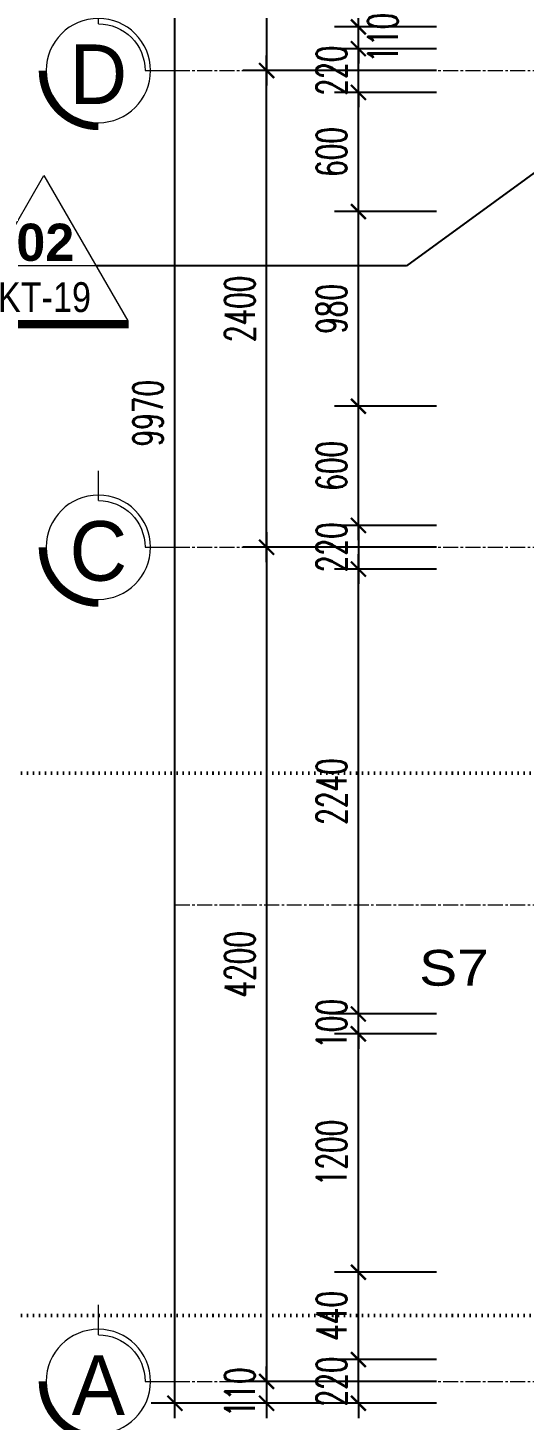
# Model space of a CAD drawing. Header units: millimetres. Extents: x -229618 to 2906, y -178063 to 96806.
# Drawn here: x -211962 to -209466, y -58693 to -51683 of the extents above; entities that cross this region are included whole.
import ezdxf
from ezdxf.enums import TextEntityAlignment as Align

# ---------------------------------------------------------------- set-up
doc = ezdxf.new("R2010")
doc.units = ezdxf.units.MM
doc.header["$LTSCALE"] = 200
doc.header["$MEASUREMENT"] = 0
doc.set_wipeout_variables(frame=1)
doc.header["$PDMODE"] = 3
doc.header["$PDSIZE"] = 50
for name, pattern in [('ACAD_ISO07W100', [3, 0, -3]), ('CENTER2', [1.125, 0.75, -0.125, 0.125, -0.125]), ('HIDDEN2', [0.1875, 0.125, -0.0625])]:
    doc.linetypes.add(name, pattern=pattern)
doc.layers.get('0').update_dxf_attribs({"color": 95, "linetype": 'CONTINUOUS'})
doc.layers.get('DEFPOINTS').update_dxf_attribs({"linetype": 'CONTINUOUS'})
for name, color, linetype in [('CUA', 145, 'CONTINUOUS'), ('DIM', 251, 'CONTINUOUS'), ('MANH', 9, 'CONTINUOUS'), ('TEXT', 33, 'CONTINUOUS'), ('thong ke cua', 7, 'CONTINUOUS')]:
    doc.layers.add(name, color=color, linetype=linetype)
for name, color, linetype, lineweight in [('KH cat', 2, 'HIDDEN2', 50), ('thay', 7, 'CONTINUOUS', 18), ('tim', 18, 'CENTER2', 9)]:
    doc.layers.add(name, color=color, linetype=linetype, lineweight=lineweight)
doc.styles.add('Aria H B iso', font='Vharialb_0.ttf')
doc.styles.add('Aria H iso', font='Vharial_0.ttf')
doc.styles.add('Arial N   H iso', font='Vharialn_0.ttf')
doc.styles.add('dam', font='Vhavanb_0.ttf', dxfattribs={"width": 0.9, "height": 450})
doc.styles.add('Scale', font='vnsimli.shx', dxfattribs={"width": 0.65, "bigfont": 'bigfont.shx'})
doc.styles.add('T3', font='Vhavan_0.ttf', dxfattribs={"width": 0.8})
doc.dimstyles.new('Scale', dxfattribs={"dimscale": 75, "dimtxt": 2, "dimasz": 1, "dimexe": 1.6, "dimexo": 0, "dimgap": 0.8, "dimtad": 1, "dimdec": 0, "dimzin": 0, "dimdsep": 46, "dimtxsty": 'Scale', "dimblk": 'ARCHTICK', "dimcen": 0.1, "dimdle": 1, "dimclrd": 256, "dimclre": 256, "dimclrt": 3, "dimadec": 0, "dimazin": 0, "dimtfac": 1, "dimtdec": 0, "dimtix": 1, "dimtmove": 2, "dimatfit": 3, "dimldrblk": 'ARCHTICK', "dimfxl": 0, "dimtolj": 1, "dimtzin": 0, "dimarcsym": 0})

# ---------------------------------------------------------------- blocks, each defined once
blk = doc.blocks.new('_ArchTick')
at = {"color": 0, "linetype": 'ByBlock', "const_width": 0.15}
blk.add_lwpolyline([(-0.5, -0.5), (0.5, 0.5)], dxfattribs=at)
blk = doc.blocks.new('*D1752')
at = {"layer": 'DEFPOINTS', "color": 0, "linetype": 'Continuous'}
for p in [(-209907.3, -54298.2), (-210761.2, -58498.2), (-209907.3, -58498.2)]:
    blk.add_point(p, dxfattribs=at)
at = {"layer": 'DIM', "linetype": 'Continuous', "lineweight": -2}
for p, q in [((-210761.2, -54223.2), (-210761.2, -58573.2)), ((-209907.3, -54298.2), (-210881.2, -54298.2)), ((-209907.3, -58498.2), (-210881.2, -58498.2))]:
    blk.add_line(p, q, dxfattribs=at)
at = {"layer": 'DIM', "linetype": 'Continuous', "lineweight": -2, "xscale": 75, "yscale": 75, "zscale": 75}
for p, rotation in [((-210761.2, -54298.2), 90), ((-210761.2, -58498.2), 270)]:
    blk.add_blockref('_ArchTick', p, dxfattribs=dict(at, rotation=rotation))
at = {"layer": 'DIM', "color": 3, "linetype": 'Continuous', "insert": (-210896.2, -56398.2), "char_height": 150, "attachment_point": 5, "rotation": 90, "style": 'Scale'}
blk.add_mtext('\\A1;4200', dxfattribs=at)
blk = doc.blocks.new('*D1753')
at = {"layer": 'DEFPOINTS', "color": 0, "linetype": 'Continuous'}
for p in [(-209907.3, -58498.2), (-210761.2, -58608.2), (-209907.3, -58608.2)]:
    blk.add_point(p, dxfattribs=at)
at = {"layer": 'DIM', "linetype": 'Continuous', "lineweight": -2}
for p, q in [((-210761.2, -58498.2), (-210761.2, -58423.2)), ((-209907.3, -58498.2), (-210881.2, -58498.2)), ((-210761.2, -58498.2), (-210761.2, -58608.2)), ((-209907.3, -58608.2), (-210881.2, -58608.2)), ((-210761.2, -58608.2), (-210761.2, -58683.2))]:
    blk.add_line(p, q, dxfattribs=at)
at = {"layer": 'DIM', "linetype": 'Continuous', "lineweight": -2, "xscale": 75, "yscale": 75, "zscale": 75}
for p, rotation in [((-210761.2, -58498.2), 270), ((-210761.2, -58608.2), 90)]:
    blk.add_blockref('_ArchTick', p, dxfattribs=dict(at, rotation=rotation))
at = {"layer": 'DIM', "color": 3, "linetype": 'Continuous', "insert": (-210896.2, -58553.2), "char_height": 150, "attachment_point": 5, "rotation": 90, "style": 'Scale'}
blk.add_mtext('\\A1;110', dxfattribs=at)
blk = doc.blocks.new('*D1754')
at = {"layer": 'DEFPOINTS', "color": 0, "linetype": 'Continuous'}
for p in [(-210761.2, -51898.2), (-209907.3, -51898.2), (-209907.3, -54298.2)]:
    blk.add_point(p, dxfattribs=at)
at = {"layer": 'DIM', "linetype": 'Continuous', "lineweight": -2}
for p, q in [((-210761.2, -54373.2), (-210761.2, -51823.2)), ((-209907.3, -51898.2), (-210881.2, -51898.2)), ((-209907.3, -54298.2), (-210881.2, -54298.2))]:
    blk.add_line(p, q, dxfattribs=at)
at = {"layer": 'DIM', "linetype": 'Continuous', "lineweight": -2, "xscale": 75, "yscale": 75, "zscale": 75}
for p, rotation in [((-210761.2, -51898.2), 90), ((-210761.2, -54298.2), 270)]:
    blk.add_blockref('_ArchTick', p, dxfattribs=dict(at, rotation=rotation))
at = {"layer": 'DIM', "color": 3, "linetype": 'Continuous', "insert": (-210896.2, -53098.2), "char_height": 150, "attachment_point": 5, "rotation": 90, "style": 'Scale'}
blk.add_mtext('\\A1;2400', dxfattribs=at)
blk = doc.blocks.new('*D1758')
at = {"layer": 'DEFPOINTS', "color": 0, "linetype": 'Continuous'}
for p in [(-211222.8, -48638.2), (-209907.3, -48638.2), (-209907.3, -58608.2)]:
    blk.add_point(p, dxfattribs=at)
at = {"layer": 'DIM', "linetype": 'Continuous', "lineweight": -2}
for p, q in [((-211222.8, -58683.2), (-211222.8, -48563.2)), ((-209907.3, -48638.2), (-211342.8, -48638.2)), ((-209907.3, -58608.2), (-211342.8, -58608.2))]:
    blk.add_line(p, q, dxfattribs=at)
at = {"layer": 'DIM', "linetype": 'Continuous', "lineweight": -2, "xscale": 75, "yscale": 75, "zscale": 75}
for p, rotation in [((-211222.8, -48638.2), 90), ((-211222.8, -58608.2), 270)]:
    blk.add_blockref('_ArchTick', p, dxfattribs=dict(at, rotation=rotation))
at = {"layer": 'DIM', "color": 3, "linetype": 'Continuous', "insert": (-211357.8, -53623.2), "char_height": 150, "attachment_point": 5, "rotation": 90, "style": 'Scale'}
blk.add_mtext('\\A1;9970', dxfattribs=at)
blk = doc.blocks.new('tr')
at = {"layer": 'thay', "ltscale": 600}
for p, q in [((0, -200), (0, 0)), ((313.2, -513.2), (513.2, -513.2))]:
    blk.add_line(p, q, dxfattribs=at)
at = {"layer": 'thay', "ltscale": 600, "const_width": 50}
blk.add_lwpolyline([(-375, -513.2, 0.414214), (0, -888.2, 0.414214)], format="xyb", dxfattribs=at)
at = {"layer": 'thay', "ltscale": 600}
blk.add_circle((0, -513.2), 350, dxfattribs=at)
blk.add_arc((0, -513.2), 313.2, 0, 90, dxfattribs=at)
at = {"layer": 'TEXT', "linetype": 'Continuous', "style": 'Aria H iso'}
blk.add_attdef('A', text='', height=350, dxfattribs=at).set_placement((0, -670.6), align=Align.CENTER)
blk = doc.blocks.new('*D1828')
at = {"layer": 'DEFPOINTS', "color": 0, "linetype": 'Continuous'}
for p in [(-210299.6, -58388.2), (-209907.3, -58388.2), (-209907.3, -58608.2)]:
    blk.add_point(p, dxfattribs=at)
at = {"layer": 'DIM', "linetype": 'Continuous', "lineweight": -2}
for p, q in [((-210299.6, -58388.2), (-210299.6, -58313.2)), ((-209907.3, -58388.2), (-210419.6, -58388.2)), ((-210299.6, -58608.2), (-210299.6, -58388.2)), ((-209907.3, -58608.2), (-210419.6, -58608.2)), ((-210299.6, -58608.2), (-210299.6, -58683.2))]:
    blk.add_line(p, q, dxfattribs=at)
at = {"layer": 'DIM', "linetype": 'Continuous', "lineweight": -2, "xscale": 75, "yscale": 75, "zscale": 75}
for p, rotation in [((-210299.6, -58388.2), 270), ((-210299.6, -58608.2), 90)]:
    blk.add_blockref('_ArchTick', p, dxfattribs=dict(at, rotation=rotation))
at = {"layer": 'DIM', "color": 3, "linetype": 'Continuous', "insert": (-210434.6, -58498.2), "char_height": 150, "attachment_point": 5, "rotation": 90, "style": 'Scale'}
blk.add_mtext('\\A1;220', dxfattribs=at)
blk = doc.blocks.new('*D1829')
at = {"layer": 'DEFPOINTS', "color": 0, "linetype": 'Continuous'}
for p in [(-210299.6, -57948.2), (-209907.3, -57948.2), (-209907.3, -58388.2)]:
    blk.add_point(p, dxfattribs=at)
at = {"layer": 'DIM', "linetype": 'Continuous', "lineweight": -2}
for p, q in [((-210299.6, -58463.2), (-210299.6, -57873.2)), ((-209907.3, -57948.2), (-210419.6, -57948.2)), ((-209907.3, -58388.2), (-210419.6, -58388.2))]:
    blk.add_line(p, q, dxfattribs=at)
at = {"layer": 'DIM', "linetype": 'Continuous', "lineweight": -2, "xscale": 75, "yscale": 75, "zscale": 75}
for p, rotation in [((-210299.6, -57948.2), 90), ((-210299.6, -58388.2), 270)]:
    blk.add_blockref('_ArchTick', p, dxfattribs=dict(at, rotation=rotation))
at = {"layer": 'DIM', "color": 3, "linetype": 'Continuous', "insert": (-210434.6, -58168.2), "char_height": 150, "attachment_point": 5, "rotation": 90, "style": 'Scale'}
blk.add_mtext('\\A1;440', dxfattribs=at)
blk = doc.blocks.new('*D1830')
at = {"layer": 'DEFPOINTS', "color": 0, "linetype": 'Continuous'}
for p in [(-210299.6, -56748.2), (-209907.3, -56748.2), (-209907.3, -57948.2)]:
    blk.add_point(p, dxfattribs=at)
at = {"layer": 'DIM', "linetype": 'Continuous', "lineweight": -2}
for p, q in [((-210299.6, -58023.2), (-210299.6, -56673.2)), ((-209907.3, -56748.2), (-210419.6, -56748.2)), ((-209907.3, -57948.2), (-210419.6, -57948.2))]:
    blk.add_line(p, q, dxfattribs=at)
at = {"layer": 'DIM', "linetype": 'Continuous', "lineweight": -2, "xscale": 75, "yscale": 75, "zscale": 75}
for p, rotation in [((-210299.6, -56748.2), 90), ((-210299.6, -57948.2), 270)]:
    blk.add_blockref('_ArchTick', p, dxfattribs=dict(at, rotation=rotation))
at = {"layer": 'DIM', "color": 3, "linetype": 'Continuous', "insert": (-210434.6, -57348.2), "char_height": 150, "attachment_point": 5, "rotation": 90, "style": 'Scale'}
blk.add_mtext('\\A1;1200', dxfattribs=at)
blk = doc.blocks.new('*D1831')
at = {"layer": 'DEFPOINTS', "color": 0, "linetype": 'Continuous'}
for p in [(-210299.6, -56648.2), (-210144.5, -56648.2), (-210144.5, -56748.2)]:
    blk.add_point(p, dxfattribs=at)
at = {"layer": 'DIM', "linetype": 'Continuous', "lineweight": -2}
for p, q in [((-210299.6, -56648.2), (-210299.6, -56573.2)), ((-210144.5, -56648.2), (-210419.6, -56648.2)), ((-210299.6, -56748.2), (-210299.6, -56648.2)), ((-210144.5, -56748.2), (-210419.6, -56748.2)), ((-210299.6, -56748.2), (-210299.6, -56823.2))]:
    blk.add_line(p, q, dxfattribs=at)
at = {"layer": 'DIM', "linetype": 'Continuous', "lineweight": -2, "xscale": 75, "yscale": 75, "zscale": 75}
for p, rotation in [((-210299.6, -56648.2), 270), ((-210299.6, -56748.2), 90)]:
    blk.add_blockref('_ArchTick', p, dxfattribs=dict(at, rotation=rotation))
at = {"layer": 'DIM', "color": 3, "linetype": 'Continuous', "insert": (-210434.6, -56698.2), "char_height": 150, "attachment_point": 5, "rotation": 90, "style": 'Scale'}
blk.add_mtext('\\A1;100', dxfattribs=at)
blk = doc.blocks.new('*D1832')
at = {"layer": 'DEFPOINTS', "color": 0, "linetype": 'Continuous'}
for p in [(-210299.6, -54408.2), (-209907.3, -54408.2), (-209907.3, -56648.2)]:
    blk.add_point(p, dxfattribs=at)
at = {"layer": 'DIM', "linetype": 'Continuous', "lineweight": -2}
for p, q in [((-210299.6, -56723.2), (-210299.6, -54333.2)), ((-209907.3, -54408.2), (-210419.6, -54408.2)), ((-209907.3, -56648.2), (-210419.6, -56648.2))]:
    blk.add_line(p, q, dxfattribs=at)
at = {"layer": 'DIM', "linetype": 'Continuous', "lineweight": -2, "xscale": 75, "yscale": 75, "zscale": 75}
for p, rotation in [((-210299.6, -54408.2), 90), ((-210299.6, -56648.2), 270)]:
    blk.add_blockref('_ArchTick', p, dxfattribs=dict(at, rotation=rotation))
at = {"layer": 'DIM', "color": 3, "linetype": 'Continuous', "insert": (-210434.6, -55528.2), "char_height": 150, "attachment_point": 5, "rotation": 90, "style": 'Scale'}
blk.add_mtext('\\A1;2240', dxfattribs=at)
blk = doc.blocks.new('*D1833')
at = {"layer": 'DEFPOINTS', "color": 0, "linetype": 'Continuous'}
for p in [(-210299.6, -48858.2), (-209907.3, -48858.2), (-209907.3, -51678.2)]:
    blk.add_point(p, dxfattribs=at)
at = {"layer": 'DIM', "linetype": 'Continuous', "lineweight": -2}
for p, q in [((-210299.6, -51753.2), (-210299.6, -48783.2)), ((-209907.3, -48858.2), (-210419.6, -48858.2)), ((-209907.3, -51678.2), (-210419.6, -51678.2))]:
    blk.add_line(p, q, dxfattribs=at)
at = {"layer": 'DIM', "linetype": 'Continuous', "lineweight": -2, "xscale": 75, "yscale": 75, "zscale": 75}
for p, rotation in [((-210299.6, -48858.2), 90), ((-210299.6, -51678.2), 270)]:
    blk.add_blockref('_ArchTick', p, dxfattribs=dict(at, rotation=rotation))
at = {"layer": 'DIM', "color": 3, "linetype": 'Continuous', "insert": (-210434.6, -50268.2), "char_height": 150, "attachment_point": 5, "rotation": 90, "style": 'Scale'}
blk.add_mtext('\\A1;2820', dxfattribs=at)
blk = doc.blocks.new('*D1900')
at = {"layer": 'DEFPOINTS', "color": 0, "linetype": 'Continuous'}
for p in [(-210299.6, -53588.2), (-209907.3, -53588.2), (-209907.3, -54188.2)]:
    blk.add_point(p, dxfattribs=at)
at = {"layer": 'DIM', "linetype": 'Continuous', "lineweight": -2}
for p, q in [((-210299.6, -54263.2), (-210299.6, -53513.2)), ((-209907.3, -53588.2), (-210419.6, -53588.2)), ((-209907.3, -54188.2), (-210419.6, -54188.2))]:
    blk.add_line(p, q, dxfattribs=at)
at = {"layer": 'DIM', "linetype": 'Continuous', "lineweight": -2, "xscale": 75, "yscale": 75, "zscale": 75}
for p, rotation in [((-210299.6, -53588.2), 90), ((-210299.6, -54188.2), 270)]:
    blk.add_blockref('_ArchTick', p, dxfattribs=dict(at, rotation=rotation))
at = {"layer": 'DIM', "color": 3, "linetype": 'Continuous', "insert": (-210434.6, -53888.2), "char_height": 150, "attachment_point": 5, "rotation": 90, "style": 'Scale'}
blk.add_mtext('\\A1;600', dxfattribs=at)
blk = doc.blocks.new('*D1901')
at = {"layer": 'DEFPOINTS', "color": 0, "linetype": 'Continuous'}
for p in [(-210299.6, -52608.2), (-209907.3, -52608.2), (-209907.3, -53588.2)]:
    blk.add_point(p, dxfattribs=at)
at = {"layer": 'DIM', "linetype": 'Continuous', "lineweight": -2}
for p, q in [((-210299.6, -53663.2), (-210299.6, -52533.2)), ((-209907.3, -52608.2), (-210419.6, -52608.2)), ((-209907.3, -53588.2), (-210419.6, -53588.2))]:
    blk.add_line(p, q, dxfattribs=at)
at = {"layer": 'DIM', "linetype": 'Continuous', "lineweight": -2, "xscale": 75, "yscale": 75, "zscale": 75}
for p, rotation in [((-210299.6, -52608.2), 90), ((-210299.6, -53588.2), 270)]:
    blk.add_blockref('_ArchTick', p, dxfattribs=dict(at, rotation=rotation))
at = {"layer": 'DIM', "color": 3, "linetype": 'Continuous', "insert": (-210434.6, -53098.2), "char_height": 150, "attachment_point": 5, "rotation": 90, "style": 'Scale'}
blk.add_mtext('\\A1;980', dxfattribs=at)
blk = doc.blocks.new('*D1902')
at = {"layer": 'DEFPOINTS', "color": 0, "linetype": 'Continuous'}
for p in [(-210299.6, -52008.2), (-209907.3, -52008.2), (-209907.3, -52608.2)]:
    blk.add_point(p, dxfattribs=at)
at = {"layer": 'DIM', "linetype": 'Continuous', "lineweight": -2}
for p, q in [((-210299.6, -52683.2), (-210299.6, -51933.2)), ((-209907.3, -52008.2), (-210419.6, -52008.2)), ((-209907.3, -52608.2), (-210419.6, -52608.2))]:
    blk.add_line(p, q, dxfattribs=at)
at = {"layer": 'DIM', "linetype": 'Continuous', "lineweight": -2, "xscale": 75, "yscale": 75, "zscale": 75}
for p, rotation in [((-210299.6, -52008.2), 90), ((-210299.6, -52608.2), 270)]:
    blk.add_blockref('_ArchTick', p, dxfattribs=dict(at, rotation=rotation))
at = {"layer": 'DIM', "color": 3, "linetype": 'Continuous', "insert": (-210434.6, -52308.2), "char_height": 150, "attachment_point": 5, "rotation": 90, "style": 'Scale'}
blk.add_mtext('\\A1;600', dxfattribs=at)
blk = doc.blocks.new('*D1906')
at = {"layer": 'DEFPOINTS', "color": 0, "linetype": 'Continuous'}
for p in [(-210299.6, -51788.2), (-209907.3, -51788.2), (-209907.3, -52008.2)]:
    blk.add_point(p, dxfattribs=at)
at = {"layer": 'DIM', "linetype": 'Continuous', "lineweight": -2}
for p, q in [((-210299.6, -51788.2), (-210299.6, -51713.2)), ((-209907.3, -51788.2), (-210419.6, -51788.2)), ((-210299.6, -52008.2), (-210299.6, -51788.2)), ((-209907.3, -52008.2), (-210419.6, -52008.2)), ((-210299.6, -52008.2), (-210299.6, -52083.2))]:
    blk.add_line(p, q, dxfattribs=at)
at = {"layer": 'DIM', "linetype": 'Continuous', "lineweight": -2, "xscale": 75, "yscale": 75, "zscale": 75}
for p, rotation in [((-210299.6, -51788.2), 270), ((-210299.6, -52008.2), 90)]:
    blk.add_blockref('_ArchTick', p, dxfattribs=dict(at, rotation=rotation))
at = {"layer": 'DIM', "color": 3, "linetype": 'Continuous', "insert": (-210434.6, -51898.2), "char_height": 150, "attachment_point": 5, "rotation": 90, "style": 'Scale'}
blk.add_mtext('\\A1;220', dxfattribs=at)
blk = doc.blocks.new('*D1908')
at = {"layer": 'DEFPOINTS', "color": 0, "linetype": 'Continuous'}
for p in [(-209907.3, -54188.2), (-210299.6, -54408.2), (-209907.3, -54408.2)]:
    blk.add_point(p, dxfattribs=at)
at = {"layer": 'DIM', "linetype": 'Continuous', "lineweight": -2}
for p, q in [((-210299.6, -54188.2), (-210299.6, -54113.2)), ((-209907.3, -54188.2), (-210419.6, -54188.2)), ((-210299.6, -54188.2), (-210299.6, -54408.2)), ((-209907.3, -54408.2), (-210419.6, -54408.2)), ((-210299.6, -54408.2), (-210299.6, -54483.2))]:
    blk.add_line(p, q, dxfattribs=at)
at = {"layer": 'DIM', "linetype": 'Continuous', "lineweight": -2, "xscale": 75, "yscale": 75, "zscale": 75}
for p, rotation in [((-210299.6, -54188.2), 270), ((-210299.6, -54408.2), 90)]:
    blk.add_blockref('_ArchTick', p, dxfattribs=dict(at, rotation=rotation))
at = {"layer": 'DIM', "color": 3, "linetype": 'Continuous', "insert": (-210434.6, -54298.2), "char_height": 150, "attachment_point": 5, "rotation": 90, "style": 'Scale'}
blk.add_mtext('\\A1;220', dxfattribs=at)
blk = doc.blocks.new('*D2067')
at = {"layer": 'DEFPOINTS', "color": 0, "linetype": 'Continuous'}
for p in [(-209907.3, -50698.2), (-210761.2, -51898.2), (-209907.3, -51898.2)]:
    blk.add_point(p, dxfattribs=at)
at = {"layer": 'DIM', "linetype": 'Continuous', "lineweight": -2}
for p, q in [((-210761.2, -50623.2), (-210761.2, -51973.2)), ((-209907.3, -50698.2), (-210881.2, -50698.2)), ((-209907.3, -51898.2), (-210881.2, -51898.2))]:
    blk.add_line(p, q, dxfattribs=at)
at = {"layer": 'DIM', "linetype": 'Continuous', "lineweight": -2, "xscale": 75, "yscale": 75, "zscale": 75}
for p, rotation in [((-210761.2, -50698.2), 90), ((-210761.2, -51898.2), 270)]:
    blk.add_blockref('_ArchTick', p, dxfattribs=dict(at, rotation=rotation))
at = {"layer": 'DIM', "color": 3, "linetype": 'Continuous', "insert": (-210896.2, -51298.2), "char_height": 150, "attachment_point": 5, "rotation": 90, "style": 'Scale'}
blk.add_mtext('\\A1;1200', dxfattribs=at)
blk = doc.blocks.new('kh cua')
at = {"ltscale": 600}
blk.add_wipeout([(0, 210.4), (-65, 200.1), (-123.6, 170.2), (-170.2, 123.6), (-200.1, 65), (-210.4, 0), (-200.1, -65), (-170.2, -123.6), (-123.6, -170.2), (-65, -200.1), (0, -210.4), (65, -200.1), (123.6, -170.2), (170.2, -123.6), (200.1, -65), (210.4, 0), (200.1, 65), (170.2, 123.6), (123.6, 170.2), (65, 200.1)], dxfattribs=at).dxf.layer = 'thong ke cua'
at = {"layer": 'thong ke cua', "color": 1, "style": 'T3', "width": 0.973787}
blk.add_attdef('AA', text='', height=180, rotation=0.31566, dxfattribs=at).set_placement((-171.5, -80.9), (179.8, -78.9), align=Align.FIT)
blk = doc.blocks.new('ct')
at = {"layer": 'thay', "ltscale": 600}
blk.add_line((8891, 0), (-8891, 0), dxfattribs=at)
blk.add_lwpolyline([(0, 15400), (14294, -9358), (-14294, -9358)], close=True, dxfattribs=at)
at = {"layer": 'thay', "color": 1, "ltscale": 600, "const_width": 1270}
blk.add_lwpolyline([(-14464, -9993), (14464, -9993)], dxfattribs=at)
at = {"layer": 'TEXT'}
for tag, height, style, p in [('01', 6350, 'Aria H B iso', (238, 862)), ('KT-00', 5080, 'Arial N   H iso', (96, -7856))]:
    blk.add_attdef(tag, text='', height=height, dxfattribs=dict(at, style=style)).set_placement(p, align=Align.CENTER)
blk = doc.blocks.new('*D2125')
at = {"layer": 'DEFPOINTS', "color": 0}
for p in [(-210299.6, -51678.2), (-209907.3, -51678.2), (-209907.3, -51788.2)]:
    blk.add_point(p, dxfattribs=at)
at = {"layer": 'DIM', "lineweight": -2}
for p, q in [((-210299.6, -51678.2), (-210299.6, -51603.2)), ((-209907.3, -51678.2), (-210419.6, -51678.2)), ((-210299.6, -51788.2), (-210299.6, -51678.2)), ((-209907.3, -51788.2), (-210419.6, -51788.2)), ((-210299.6, -51788.2), (-210299.6, -51863.2))]:
    blk.add_line(p, q, dxfattribs=at)
at = {"layer": 'DIM', "lineweight": -2, "xscale": 75, "yscale": 75, "zscale": 75}
for p, rotation in [((-210299.6, -51678.2), 270), ((-210299.6, -51788.2), 90)]:
    blk.add_blockref('_ArchTick', p, dxfattribs=dict(at, rotation=rotation))
at = {"layer": 'DIM', "color": 3, "insert": (-210176.6, -51733.2), "char_height": 150, "attachment_point": 5, "rotation": 90, "style": 'Scale'}
blk.add_mtext('\\A1;110', dxfattribs=at)

msp = doc.modelspace()

# ---------------------------------------------------------------- linework, layer by layer
at = {"layer": 'KH cat', "linetype": 'ACAD_ISO07W100', "ltscale": 0.05}
for p, q in [((-212174.8, -55435.8), (-192235.6, -55435.8)), ((-212174.8, -58166), (-192235.6, -58166))]:
    msp.add_line(p, q, dxfattribs=at)
at = {"layer": 'tim', "ltscale": 0.5}
for p, q in [((-211222.8, -51898.2), (-192865, -51898.2)), ((-211222.8, -54298.2), (-192865, -54298.2)), ((-211222.8, -56098.2), (-192865, -56098.2)), ((-211222.8, -58498.2), (-192865, -58498.2))]:
    msp.add_line(p, q, dxfattribs=at)

# ---------------------------------------------------------------- block references
at = {"layer": 'CUA', "xscale": 0.02952755894511938, "yscale": 0.02952755894511938, "zscale": 0.02952755905511719}
msp.add_blockref('ct', (-211881.6, -52882), dxfattribs=at).add_auto_attribs({'KT-00': 'kt-19', '01': '02'})
at = {"layer": 'MANH', "xscale": -0.75, "yscale": 0.75, "zscale": 0.75, "rotation": 270}
for p in [(-211222.8, -51898.2), (-211222.8, -54298.2), (-211222.8, -58498.2)]:
    msp.add_blockref('tr', p, dxfattribs=at)

# ---------------------------------------------------------------- texts
at = {"layer": 'TEXT', "linetype": 'Continuous', "style": 'dam'}
for s, p in [('d', (-211607.7, -51916.7)), ('c', (-211607.7, -54316.7)), ('a', (-211607.7, -58516.7))]:
    msp.add_text(s, height=300, dxfattribs=at).set_placement(p, align=Align.MIDDLE)

# ---------------------------------------------------------------- dimensions: what is measured, and where the dimension line sits
at = {"layer": 'DIM', "linetype": 'Continuous'}
for base, p1, p2, picture, middle in [((-211222.8, -48638.2), (-209907.3, -58608.2), (-209907.3, -48638.2), '*D1758', (-211357.8, -53623.2)), ((-210761.2, -51898.2), (-209907.3, -54298.2), (-209907.3, -51898.2), '*D1754', (-210896.2, -53098.2)), ((-210761.2, -58498.2), (-209907.3, -54298.2), (-209907.3, -58498.2), '*D1752', (-210896.2, -56398.2)), ((-210761.2, -58608.2), (-209907.3, -58498.2), (-209907.3, -58608.2), '*D1753', (-210896.2, -58553.2))]:
    dim = msp.add_linear_dim(base=base, p1=p1, p2=p2, angle=270, dimstyle='Scale', dxfattribs=at)
    dim.commit()
    dim.dimension.update_dxf_attribs({"geometry": picture, "text_midpoint": middle})
for base, p1, p2, picture, middle in [((-210299.6, -48858.2), (-209907.3, -51678.2), (-209907.3, -48858.2), '*D1833', (-210434.6, -50268.2)), ((-210761.2, -51898.2), (-209907.3, -50698.2), (-209907.3, -51898.2), '*D2067', (-210896.2, -51298.2)), ((-210299.6, -51788.2), (-209907.3, -52008.2), (-209907.3, -51788.2), '*D1906', (-210434.6, -51898.2)), ((-210299.6, -52008.2), (-209907.3, -52608.2), (-209907.3, -52008.2), '*D1902', (-210434.6, -52308.2)), ((-210299.6, -52608.2), (-209907.3, -53588.2), (-209907.3, -52608.2), '*D1901', (-210434.6, -53098.2)), ((-210299.6, -53588.2), (-209907.3, -54188.2), (-209907.3, -53588.2), '*D1900', (-210434.6, -53888.2)), ((-210299.6, -54408.2), (-209907.3, -54188.2), (-209907.3, -54408.2), '*D1908', (-210434.6, -54298.2)), ((-210299.6, -54408.2), (-209907.3, -56648.2), (-209907.3, -54408.2), '*D1832', (-210434.6, -55528.2)), ((-210299.6, -56648.2), (-210144.5, -56748.2), (-210144.5, -56648.2), '*D1831', (-210434.6, -56698.2)), ((-210299.6, -56748.2), (-209907.3, -57948.2), (-209907.3, -56748.2), '*D1830', (-210434.6, -57348.2)), ((-210299.6, -57948.2), (-209907.3, -58388.2), (-209907.3, -57948.2), '*D1829', (-210434.6, -58168.2)), ((-210299.6, -58388.2), (-209907.3, -58608.2), (-209907.3, -58388.2), '*D1828', (-210434.6, -58498.2))]:
    dim = msp.add_linear_dim(base=base, p1=p1, p2=p2, angle=270, dimstyle='Scale', override={"dimfxl": 70}, dxfattribs=at)
    dim.commit()
    dim.dimension.update_dxf_attribs({"geometry": picture, "text_midpoint": middle})
at = {"layer": 'DIM'}
dim = msp.add_linear_dim(base=(-210299.6, -51678.2), p1=(-209907.3, -51788.2), p2=(-209907.3, -51678.2), angle=270, dimstyle='Scale', dxfattribs=at)
dim.commit()
dim.dimension.update_dxf_attribs({"geometry": '*D2125', "text_midpoint": (-210176.6, -51733.2), "dimtype": 160})

# ---------------------------------------------------------------- leaders
at = {"layer": 'DIM', "linetype": 'Continuous'}
msp.add_leader([(-209102.3, -52183.2), (-210057.5, -52882), (-211619.1, -52882)], dimstyle='Scale', override={"dimfxl": 70}, dxfattribs=at)

# ---------------------------------------------------------------- next in the draw order: block references
at = {"layer": 'thong ke cua'}
ref = msp.add_blockref('kh cua', (-209822.2, -56425.5), dxfattribs=at)
ref.add_attrib('AA', 's7', dxfattribs={"color": 1, "height": 180, "rotation": 0.31566, "style": 'T3', "width": 1.37008}).set_placement((-209993.7, -56506.3), (-209642.4, -56504.4), align=Align.FIT)

doc.saveas('drawing.dxf')
